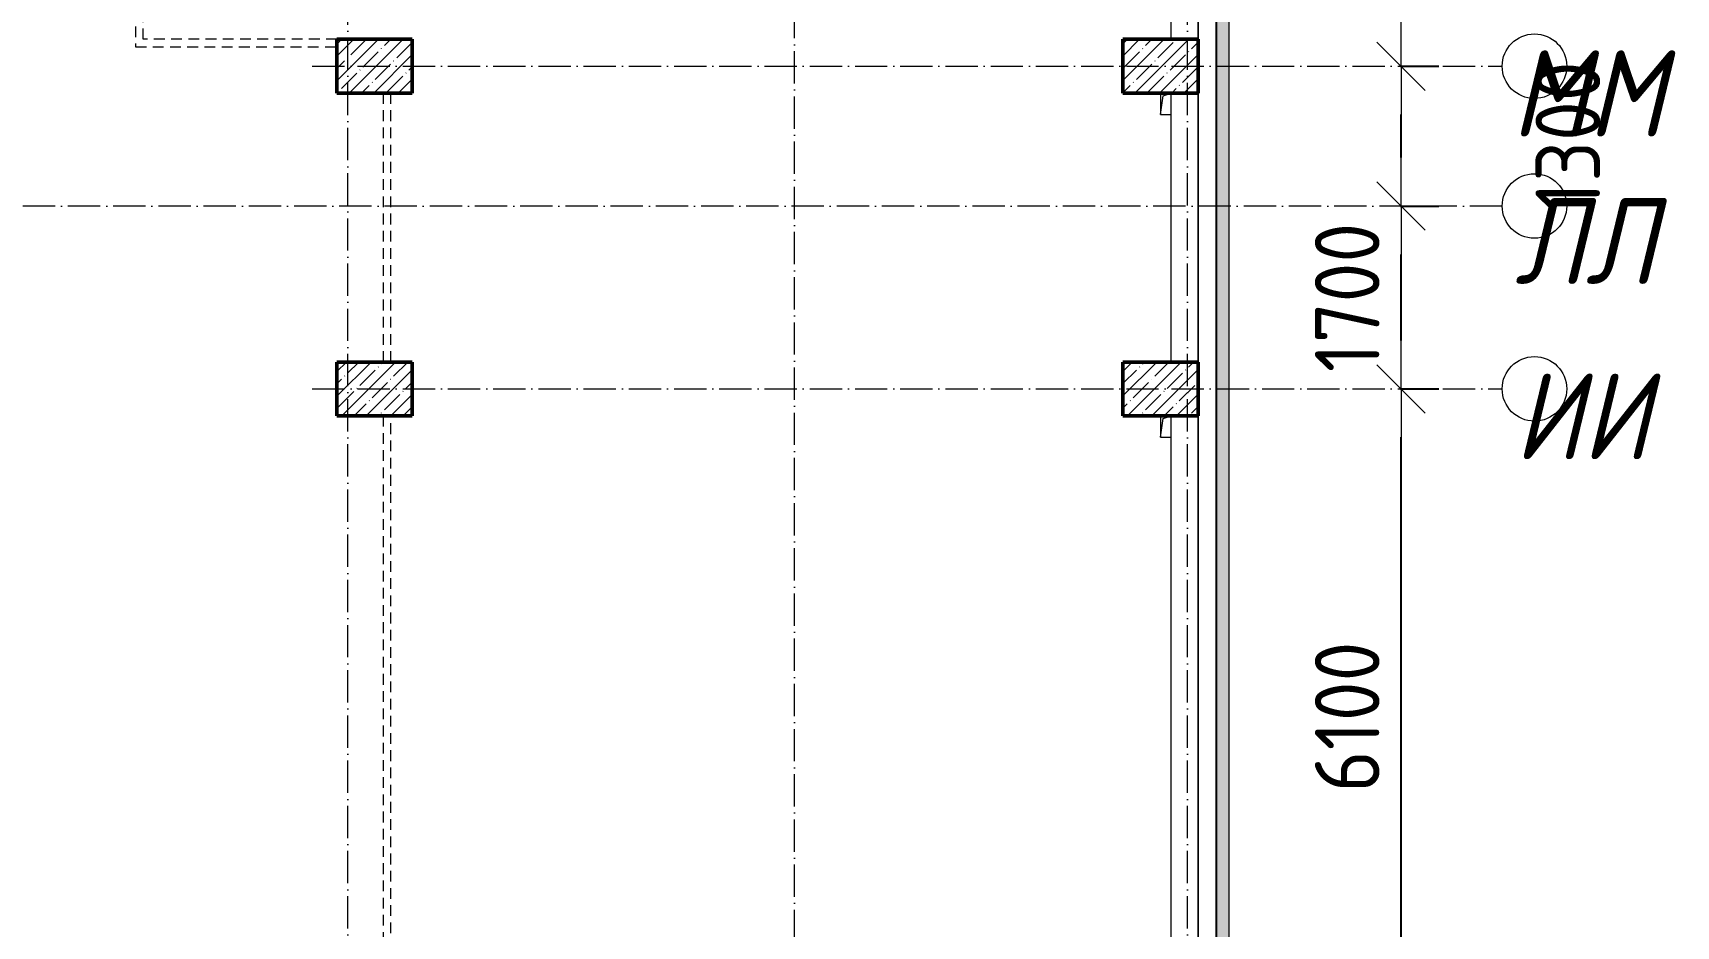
# Model space of a CAD drawing. Header units: millimetres. Extents: x 2294 to 908349, y -83289 to 219220.
# Drawn here: x 97988 to 113253, y 62411 to 70716 of the extents above; entities that cross this region are included whole.
import ezdxf

# ---------------------------------------------------------------- set-up
doc = ezdxf.new("R2010")
doc.units = ezdxf.units.MM
doc.linetypes.add('200_ШТРИХ_ш1п0_6_', pattern=[160, 100, -60])
doc.linetypes.add('50_200_ШТРИХ_1Т_ш5_п1_п1_', pattern=[700, 500, -100, 0, -100])
for name, color, linetype, lineweight in [('A-____-____-DIMS', 7, 'Continuous', 9), ('A-DETL-____-OTLN-3', 7, '200_ШТРИХ_ш1п0_6_', 9), ('A-GENM-____-OTLN', 7, 'Continuous', 9), ('A-GLAZ-____-OTLN', 7, 'Continuous', 9), ('A-WALL-____-OTLN', 7, 'Continuous', 9), ('S-COLS-____-MCUT', 7, 'Continuous', 50), ('S-COLS-____-OTLN', 7, 'Continuous', 9), ('S-GRID-____-IDEN', 7, 'Continuous', 9), ('S-GRID-____-OTLN-1', 7, '50_200_ШТРИХ_1Т_ш5_п1_п1_', 9)]:
    doc.layers.add(name, color=color, linetype=linetype, lineweight=lineweight)
doc.layers.add('A-GLAZ-____-OTLN-1', color=7, linetype='Continuous', lineweight=9, true_color=0xc0c0c0)
doc.styles.add('ISOCPEUR_I_9', font='isocpeui.ttf', dxfattribs={"width": 0.9, "height": 250})
doc.styles.add('СПДС', font='isocpeur.ttf', dxfattribs={"width": 0.9})
doc.dimstyles.new('Размера А3', dxfattribs={"dimtxt": 800, "dimasz": 450, "dimexe": 350, "dimexo": 100, "dimgap": 200, "dimtad": 1, "dimdec": 0, "dimrnd": 10, "dimzin": 0, "dimdsep": 46, "dimtxsty": 'СПДС', "dimblk": 'ARROWHEAD_6', "dimcen": 1, "dimclrd": 5, "dimclre": 5, "dimclrt": 5, "dimazin": 0, "dimtfac": 1, "dimtdec": 0, "dimtmove": 2, "dimatfit": 3, "dimfxl": 1, "dimtolj": 1, "dimtzin": 0, "dimarcsym": 0})

# ---------------------------------------------------------------- blocks, each defined once
blk = doc.blocks.new('BSC_Колонна _Прямоугольная - 500х700-V96-АР1_План отверстий 2 этажа в осях 1-64_Ю-ЯЯ')
at = {"layer": 'S-COLS-____-OTLN'}
h = blk.add_hatch(dxfattribs=at)
h.set_pattern_fill('FP_109', color=256, style=0, pattern_type=2)
h.set_pattern_definition([(315, (-64381.04, 93600), (114.04925, 114.04925), []), (315, (-64381.04, 93485.95), (114.04925, 114.04925), [201.613, -40.323, 3.353, -36.97])])
h.paths.add_polyline_path([(-250, 350), (-250, -350), (250, -350), (250, 350)], flags=0)
at = {"layer": 'S-COLS-____-MCUT'}
for p, q in [((250, 350), (-250, 350)), ((-250, 350), (-250, -350)), ((250, -350), (250, 350)), ((-250, -350), (250, -350))]:
    blk.add_line(p, q, dxfattribs=at)
blk = doc.blocks.new('BSC_Колонна _Прямоугольная - 500х700-V105-АР1_План отверстий 2 этажа в осях 1-64_Ю-ЯЯ')
at = {"layer": 'S-COLS-____-OTLN'}
h = blk.add_hatch(dxfattribs=at)
h.set_pattern_fill('FP_118', color=256, style=0, pattern_type=2)
h.set_pattern_definition([(315, (-64381.04, 100900), (114.04925, 114.04925), []), (315, (-64381.04, 100785.95), (114.04925, 114.04925), [201.613, -40.323, 3.353, -36.97])])
h.paths.add_polyline_path([(-250, 350), (-250, -350), (250, -350), (250, 350)], flags=0)
at = {"layer": 'S-COLS-____-MCUT'}
for p, q in [((250, 350), (-250, 350)), ((-250, 350), (-250, -350)), ((250, -350), (250, 350)), ((-250, -350), (250, -350))]:
    blk.add_line(p, q, dxfattribs=at)
blk = doc.blocks.new('BSC_Колонна _Прямоугольная - 500х700-V108-АР1_План отверстий 2 этажа в осях 1-64_Ю-ЯЯ')
at = {"layer": 'S-COLS-____-OTLN'}
h = blk.add_hatch(dxfattribs=at)
h.set_pattern_fill('FP_121', color=256, style=0, pattern_type=2)
h.set_pattern_definition([(315, (-61381.04, 93600), (114.04925, 114.04925), []), (315, (-61381.04, 93485.95), (114.04925, 114.04925), [201.613, -40.323, 3.353, -36.97])])
h.paths.add_polyline_path([(-250, 350), (-250, -350), (250, -350), (250, 350)], flags=0)
at = {"layer": 'S-COLS-____-MCUT'}
for p, q in [((250, 350), (-250, 350)), ((-250, 350), (-250, -350)), ((250, -350), (250, 350)), ((-250, -350), (250, -350))]:
    blk.add_line(p, q, dxfattribs=at)
blk = doc.blocks.new('BSC_Колонна _Прямоугольная - 500х700-V109-АР1_План отверстий 2 этажа в осях 1-64_Ю-ЯЯ')
at = {"layer": 'S-COLS-____-OTLN'}
h = blk.add_hatch(dxfattribs=at)
h.set_pattern_fill('FP_122', color=256, style=0, pattern_type=2)
h.set_pattern_definition([(315, (-61381.04, 100900), (114.04925, 114.04925), []), (315, (-61381.04, 100785.95), (114.04925, 114.04925), [201.613, -40.323, 3.353, -36.97])])
h.paths.add_polyline_path([(-250, 350), (-250, -350), (250, -350), (250, 350)], flags=0)
at = {"layer": 'S-COLS-____-MCUT'}
for p, q in [((250, 350), (-250, 350)), ((-250, 350), (-250, -350)), ((250, -350), (250, 350)), ((-250, -350), (250, -350))]:
    blk.add_line(p, q, dxfattribs=at)
blk = doc.blocks.new('AR_Отверстие прямоугольное _в плите_ - AR_Отверстие прямоугольное _в плите_-V166-АР1_План отверстий 2 этажа в осях 1-64_Ю-ЯЯ')
at = {"layer": 'A-GENM-____-OTLN'}
for p, q in [((-50, 100), (-50, -100)), ((-50, -100), (-25, 75)), ((-25, 75), (50, 100)), ((50, -100), (50, 100)), ((-50, -100), (50, -100))]:
    blk.add_line(p, q, dxfattribs=at)
blk = doc.blocks.new('AR_Отверстие прямоугольное _в плите_ - AR_Отверстие прямоугольное _в плите_-V168-АР1_План отверстий 2 этажа в осях 1-64_Ю-ЯЯ')
at = {"layer": 'A-GENM-____-OTLN'}
for p, q in [((-50, 100), (-50, -100)), ((-50, -100), (-25, 75)), ((-25, 75), (50, 100)), ((-50, -100), (50, -100))]:
    blk.add_line(p, q, dxfattribs=at)
blk = doc.blocks.new('Отлив_СКБ - Отлив витража_120_НВФ-31884153-АР1_План отверстий 2 этажа в осях 1-64_Ю-ЯЯ')
at = {"layer": 'A-GLAZ-____-OTLN-1'}
for points in [[(0, 0), (0, -2), (13700, -2), (13700, 0), (4672, 0)], [(0, -83), (0, -120), (13700, -120), (13700, -2), (0, -2), (0, -63)]]:
    blk.add_hatch(color=256, dxfattribs=at).paths.add_polyline_path(points, flags=0)
at = {"layer": 'A-GLAZ-____-OTLN'}
for p, q in [((0, 0), (13700, 0)), ((13700, -2), (0, -2)), ((0, -120), (0, -83)), ((0, -120), (13700, -120)), ((13700, -83), (13700, -120))]:
    blk.add_line(p, q, dxfattribs=at)
blk = doc.blocks.new('2floor')
at = {"layer": 'A-DETL-____-OTLN-3'}
for p, q in [((98943, 81176), (98943, 70586)), ((99013, 70656), (99013, 76452)), ((98943, 70586), (100813, 70586)), ((100813, 70656), (99013, 70656)), ((101243, 70156), (101243, 67656)), ((101313, 67656), (101313, 70156)), ((101243, 67156), (101243, 61706)), ((101313, 61706), (101313, 67156))]:
    blk.add_line(p, q, dxfattribs=at)
at = {"layer": 'A-WALL-____-OTLN'}
for p, q in [((108563, 70656), (108563, 75506)), ((108813, 70656), (108813, 75506)), ((108813, 75506), (108813, 70656)), ((108563, 67656), (108563, 70156)), ((108813, 67656), (108813, 70156)), ((108813, 70156), (108813, 67656)), ((108563, 61806), (108563, 67156)), ((108813, 61806), (108813, 67156)), ((108813, 67156), (108813, 61806))]:
    blk.add_line(p, q, dxfattribs=at)
at = {"layer": 'A-GENM-____-OTLN'}
for name, p in [('AR_Отверстие прямоугольное _в плите_ - AR_Отверстие прямоугольное _в плите_-V168-АР1_План отверстий 2 этажа в осях 1-64_Ю-ЯЯ', (108513, 70056)), ('AR_Отверстие прямоугольное _в плите_ - AR_Отверстие прямоугольное _в плите_-V166-АР1_План отверстий 2 этажа в осях 1-64_Ю-ЯЯ', (108513, 67056))]:
    blk.add_blockref(name, p, dxfattribs=at)
at = {"layer": 'A-GLAZ-____-OTLN', "rotation": 90}
blk.add_blockref('Отлив_СКБ - Отлив витража_120_НВФ-31884153-АР1_План отверстий 2 этажа в осях 1-64_Ю-ЯЯ', (108980, 61806), dxfattribs=at)
at = {"layer": 'S-COLS-____-OTLN', "rotation": 89.9999999999999}
for name, p in [('BSC_Колонна _Прямоугольная - 500х700-V96-АР1_План отверстий 2 этажа в осях 1-64_Ю-ЯЯ', (101163, 70406)), ('BSC_Колонна _Прямоугольная - 500х700-V105-АР1_План отверстий 2 этажа в осях 1-64_Ю-ЯЯ', (108463, 70406)), ('BSC_Колонна _Прямоугольная - 500х700-V108-АР1_План отверстий 2 этажа в осях 1-64_Ю-ЯЯ', (101163, 67406)), ('BSC_Колонна _Прямоугольная - 500х700-V109-АР1_План отверстий 2 этажа в осях 1-64_Ю-ЯЯ', (108463, 67406))]:
    blk.add_blockref(name, p, dxfattribs=at)
blk = doc.blocks.new('Ось сетки - Круг_Ø6_00__ISO-2_5_0_9K_-25732049-АР1_План отверстий 3 этажа в осях 1-64_Ю-ЯЯ')
at = {"layer": 'S-GRID-____-IDEN'}
blk.add_circle((0, 0), 3, dxfattribs=at)
blk = doc.blocks.new('ARROWHEAD_6')
at = {"color": 0, "linetype": 'Continuous'}
for p, q in [((-0.5, -0.5), (0.5, 0.5)), ((0, 0), (-1, 0))]:
    blk.add_line(p, q, dxfattribs=at)
blk = doc.blocks.new('*D2685')
at = {"layer": 'A-____-____-DIMS', "color": 0, "lineweight": -2, "transparency": 16777216}
for p, q in [((268712, 67406), (269068, 67406)), ((268718, 61756), (268718, 66956)), ((268712, 61306), (269068, 61306))]:
    blk.add_line(p, q, dxfattribs=at)
at = {"layer": 'Defpoints', "color": 0, "transparency": 16777216}
for p in [(268612, 67406), (268718, 67406), (268612, 61306)]:
    blk.add_point(p, dxfattribs=at)
at = {"layer": 'A-____-____-DIMS', "color": 0, "lineweight": -2, "transparency": 16777216, "xscale": 450, "yscale": 450, "zscale": 450}
for p, rotation in [((268718, 67406), 90), ((268718, 61306), 270)]:
    blk.add_blockref('ARROWHEAD_6', p, dxfattribs=dict(at, rotation=rotation))
at = {"layer": 'A-____-____-DIMS', "color": 0, "transparency": 16777216, "insert": (268218, 64356), "char_height": 600, "attachment_point": 5, "rotation": 90, "style": 'СПДС'}
blk.add_mtext('\\A1;6100', dxfattribs=at)
blk = doc.blocks.new('*D2686')
at = {"layer": 'A-____-____-DIMS', "color": 0, "lineweight": -2, "transparency": 16777216}
for p, q in [((268712, 69106), (269068, 69106)), ((268718, 67856), (268718, 68656)), ((268712, 67406), (269068, 67406))]:
    blk.add_line(p, q, dxfattribs=at)
at = {"layer": 'Defpoints', "color": 0, "transparency": 16777216}
for p in [(268612, 69106), (268718, 69106), (268612, 67406)]:
    blk.add_point(p, dxfattribs=at)
at = {"layer": 'A-____-____-DIMS', "color": 0, "lineweight": -2, "transparency": 16777216, "xscale": 450, "yscale": 450, "zscale": 450}
for p, rotation in [((268718, 69106), 90), ((268718, 67406), 270)]:
    blk.add_blockref('ARROWHEAD_6', p, dxfattribs=dict(at, rotation=rotation))
at = {"layer": 'A-____-____-DIMS', "color": 0, "transparency": 16777216, "insert": (268218, 68256), "char_height": 600, "attachment_point": 5, "rotation": 90, "style": 'СПДС'}
blk.add_mtext('\\A1;1700', dxfattribs=at)
blk = doc.blocks.new('*D2687')
at = {"layer": 'A-____-____-DIMS', "color": 0, "lineweight": -2, "transparency": 16777216}
for p, q in [((268712, 70406), (269068, 70406)), ((268718, 69556), (268718, 69956)), ((268712, 69106), (269068, 69106))]:
    blk.add_line(p, q, dxfattribs=at)
at = {"layer": 'Defpoints', "color": 0, "transparency": 16777216}
for p in [(268612, 70406), (268718, 70406), (268612, 69106)]:
    blk.add_point(p, dxfattribs=at)
at = {"layer": 'A-____-____-DIMS', "color": 0, "lineweight": -2, "transparency": 16777216, "xscale": 450, "yscale": 450, "zscale": 450}
for p, rotation in [((268718, 70406), 90), ((268718, 69106), 270)]:
    blk.add_blockref('ARROWHEAD_6', p, dxfattribs=dict(at, rotation=rotation))
at = {"layer": 'A-____-____-DIMS', "color": 0, "transparency": 16777216, "insert": (270268, 69756), "char_height": 600, "attachment_point": 5, "rotation": 90, "style": 'СПДС'}
blk.add_mtext('\\A1;1300', dxfattribs=at)
blk = doc.blocks.new('*D2688')
at = {"layer": 'A-____-____-DIMS', "color": 0, "lineweight": -2, "transparency": 16777216}
for p, q in [((268712, 73606), (269068, 73606)), ((268718, 70856), (268718, 73156)), ((268712, 70406), (269068, 70406))]:
    blk.add_line(p, q, dxfattribs=at)
at = {"layer": 'Defpoints', "color": 0, "transparency": 16777216}
for p in [(268612, 73606), (268718, 73606), (268612, 70406)]:
    blk.add_point(p, dxfattribs=at)
at = {"layer": 'A-____-____-DIMS', "color": 0, "lineweight": -2, "transparency": 16777216, "xscale": 450, "yscale": 450, "zscale": 450}
for p, rotation in [((268718, 73606), 90), ((268718, 70406), 270)]:
    blk.add_blockref('ARROWHEAD_6', p, dxfattribs=dict(at, rotation=rotation))
at = {"layer": 'A-____-____-DIMS', "color": 0, "transparency": 16777216, "insert": (268218, 72006), "char_height": 600, "attachment_point": 5, "rotation": 90, "style": 'СПДС'}
blk.add_mtext('\\A1;3200', dxfattribs=at)
blk = doc.blocks.new('3osi')
at = {"layer": 'S-GRID-____-OTLN-1', "color": 251, "ltscale": 0.6, "true_color": 0x636466}
for p, q in [((258933.5, 46006.3), (258933.5, 96918.1)), ((263083.5, 55542), (263083.5, 96918.1)), ((266733.5, 46006.3), (266733.5, 96918.1)), ((258604.8, 70406.3), (269657.9, 70406.3)), ((269657.9, 69106.3), (160914.7, 69106.3)), ((258604.8, 67406.3), (269657.9, 67406.3))]:
    blk.add_line(p, q, dxfattribs=at)
at = {"layer": 'S-GRID-____-IDEN', "xscale": 99.99999999999993, "yscale": 99.99999999999993, "zscale": 99.99999999999993}
for p, rotation in [((269957.9, 70406.3), 269.9999999999995), ((269957.9, 69106.3), 89.9999999999998), ((269957.9, 67406.3), 269.9999999999995)]:
    blk.add_blockref('Ось сетки - Круг_Ø6_00__ISO-2_5_0_9K_-25732049-АР1_План отверстий 3 этажа в осях 1-64_Ю-ЯЯ', p, dxfattribs=dict(at, rotation=rotation))
at = {"layer": 'S-GRID-____-IDEN', "char_height": 800, "attachment_point": 1, "style": 'ISOCPEUR_I_9'}
for s, insert, width in [('ММ', (269743.8, 70553), 505.063), ('ЛЛ', (269772.8, 69182.4), 447.342), ('ИИ', (269767.7, 67553), 447.342)]:
    blk.add_mtext(s, dxfattribs=dict(at, insert=insert, width=width))
at = {"layer": 'A-____-____-DIMS'}
for base, p1, p2, picture, middle in [((268717.7, 73606.3), (268611.7, 70406.3), (268611.7, 73606.3), '*D2688', (268217.7, 72006.3)), ((268717.7, 70406.3), (268611.7, 69106.3), (268611.7, 70406.3), '*D2687', (270267.7, 69756.3)), ((268717.7, 69106.3), (268611.7, 67406.3), (268611.7, 69106.3), '*D2686', (268217.7, 68256.3)), ((268717.7, 67406.3), (268611.7, 61306.3), (268611.7, 67406.3), '*D2685', (268217.7, 64356.3))]:
    dim = blk.add_linear_dim(base=base, p1=p1, p2=p2, angle=90, dimstyle='Размера А3', override={"dimtxt": 600, "dimclrd": 0, "dimclre": 0, "dimclrt": 0}, dxfattribs=at)
    dim.commit()
    dim.dimension.update_dxf_attribs({"geometry": picture, "text_midpoint": middle})

msp = doc.modelspace()

# ---------------------------------------------------------------- block references
for name, p in [('3osi', (-158020.7, 0)), ('2floor', (0, 0))]:
    msp.add_blockref(name, p)

doc.saveas('drawing.dxf')
